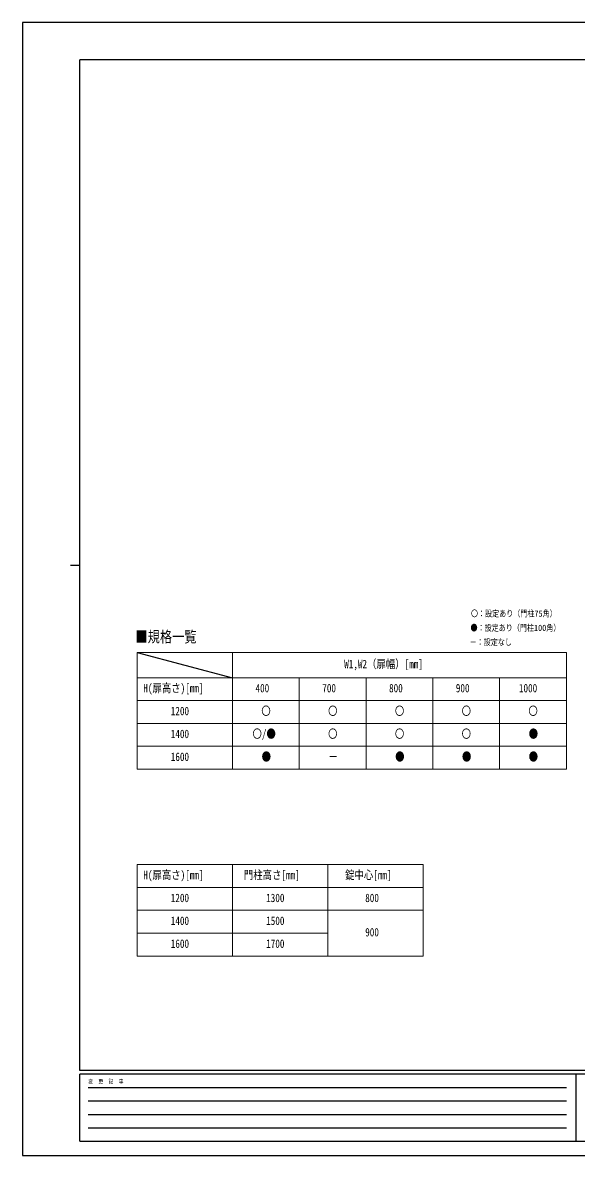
# Model space of a CAD drawing. Units: millimetres, scale not verified. Extents: x -4205 to 4205, y -2970 to 2970.
# Drawn here: x -4205 to -1303, y -2970 to 2970 of the extents above; entities that cross this region are included whole.
import ezdxf
from ezdxf.enums import TextEntityAlignment as Align

# ---------------------------------------------------------------- set-up
doc = ezdxf.new("R2010")
doc.units = ezdxf.units.MM
doc.header["$LTSCALE"] = 10
doc.layers.add('0-2_TABLE1', color=7, linetype='Continuous', lineweight=18)
doc.layers.add('0-3_USER1', color=3, linetype='Continuous')
doc.layers.add('0-8_YKK_ZWAK', color=7, linetype='Continuous')
doc.styles.add('ＭＳ ゴシック', font='')
doc.styles.get('ＭＳ ゴシック').set_extended_font_data('MS Gothic')

msp = doc.modelspace()

# ---------------------------------------------------------------- linework, layer by layer
at = {"layer": '0-2_TABLE1'}
for p, q in [((-3604.98, -332.8), (-1354.98, -332.8)), ((-3604.98, -332.8), (-3604.98, -945)), ((-3104.98, -332.8), (-3104.98, -945)), ((-1354.98, -332.8), (-1354.98, -945)), ((-3604.98, -465), (-1354.98, -465)), ((-2754.98, -465), (-2754.98, -945)), ((-2404.98, -465), (-2404.98, -945)), ((-2054.98, -465), (-2054.98, -945)), ((-1704.98, -465), (-1704.98, -945)), ((-3604.98, -585), (-1354.98, -585)), ((-3604.98, -705), (-1354.98, -705)), ((-3604.98, -825), (-1354.98, -825)), ((-3604.98, -945), (-1354.98, -945)), ((-3604.98, -1445), (-2104.98, -1445)), ((-3604.98, -1445), (-3604.98, -1925)), ((-3104.98, -1445), (-3104.98, -1925)), ((-2604.98, -1445), (-2604.98, -1925)), ((-2104.98, -1445), (-2104.98, -1925)), ((-3604.98, -1565), (-2104.98, -1565)), ((-3604.98, -1685), (-2104.98, -1685)), ((-3604.98, -1805), (-2604.98, -1805)), ((-3604.98, -1925), (-2104.98, -1925))]:
    msp.add_line(p, q, dxfattribs=at)
at = {"layer": '0-3_USER1'}
msp.add_line((-3604.98, -332.8), (-3104.98, -465), dxfattribs=at)
at = {"layer": '0-8_YKK_ZWAK'}
for p, q in [((3895.02, 2775), (-3904.98, 2775)), ((-3904.98, -2525), (-3904.98, 2775)), ((-3954.98, 125), (-3904.98, 125)), ((3895.02, -2525), (-3904.98, -2525)), ((-1304.98, -2545), (-3904.98, -2545)), ((-3904.98, -2895), (-3904.98, -2545)), ((-1304.98, -2545), (-1304.98, -2895)), ((-4.98, -2545), (-1304.98, -2545)), ((-3862.48, -2615), (-1354.98, -2615)), ((-3862.48, -2685), (-1354.98, -2685)), ((-3862.48, -2755), (-1354.98, -2755)), ((-3862.48, -2825), (-1354.98, -2825)), ((-3904.98, -2895), (-1304.98, -2895)), ((-1304.98, -2895), (-4.98, -2895))]:
    msp.add_line(p, q, dxfattribs=at)
msp.add_lwpolyline([(-4205, -2970), (4205, -2970), (4205, 2970), (-4205, 2970)], close=True, dxfattribs=at)

# ---------------------------------------------------------------- texts
at = {"layer": '0-2_TABLE1', "style": 'ＭＳ ゴシック', "width": 0.8}
for s, p in [('W1,W2（扉幅）[mm]', (-2519.58, -428.43)), ('H(扉高さ)[mm]', (-3572.58, -555)), ('400', (-2984.38, -555)), ('700', (-2634.38, -555)), ('800', (-2284.38, -555)), ('900', (-1934.38, -555)), ('1000', (-1603.58, -555)), ('1200', (-3428.58, -675)), ('〇', (-2953.98, -675)), ('〇', (-2603.98, -675)), ('〇', (-2253.98, -675)), ('〇', (-1903.98, -675)), ('〇', (-1553.98, -675)), ('1400', (-3428.58, -795)), ('〇/●', (-3000.38, -795)), ('〇', (-2603.98, -795)), ('〇', (-2253.98, -795)), ('〇', (-1903.98, -795)), ('●', (-1552.38, -795)), ('1600', (-3428.58, -915)), ('●', (-2952.38, -915)), ('－', (-2602.38, -915)), ('●', (-2252.38, -915)), ('●', (-1902.38, -915)), ('●', (-1552.38, -915)), ('H(扉高さ)[mm]', (-3572.58, -1535)), ('門柱高さ[mm]', (-3045.38, -1535)), ('錠中心[mm]', (-2514.98, -1535)), ('1200', (-3428.58, -1655)), ('1300', (-2928.58, -1655)), ('800', (-2409.38, -1655)), ('1400', (-3428.58, -1775)), ('1500', (-2928.58, -1775)), ('900', (-2409.38, -1835)), ('1600', (-3428.58, -1895)), ('1700', (-2928.58, -1895))]:
    msp.add_text(s, height=43.99, dxfattribs=at).set_placement(p, align=Align.BOTTOM_LEFT)
at = {"layer": '0-3_USER1', "style": 'ＭＳ ゴシック', "width": 0.8}
for s, height, p in [('〇：設定あり（門柱75角）', 32.99, (-1855, -155)), ('■規格一覧', 58.65, (-3613.51, -297.22)), ('●：設定あり（門柱100角）', 32.99, (-1857.4, -230)), ('－：設定なし', 32.99, (-1862.2, -305))]:
    msp.add_text(s, height=height, dxfattribs=at).set_placement(p, align=Align.BOTTOM_LEFT)
at = {"layer": '0-8_YKK_ZWAK', "style": 'ＭＳ ゴシック', "width": 0.8}
msp.add_text('変  更  記  事', height=21.99, dxfattribs=at).set_placement((-3861.31, -2600), align=Align.BOTTOM_LEFT)

doc.saveas('drawing.dxf')
